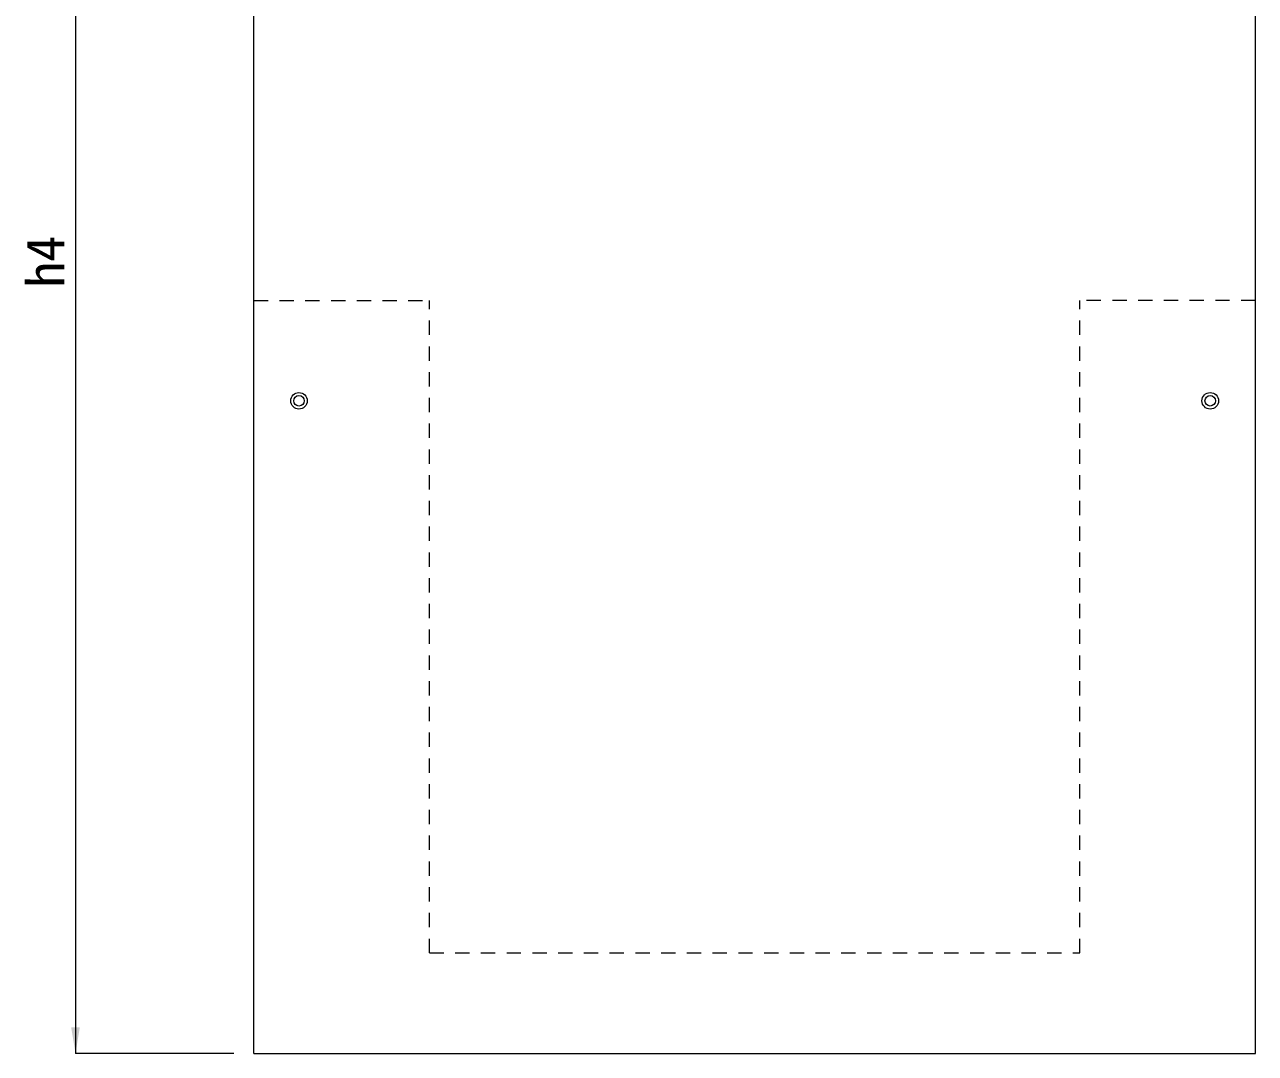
# Model space of a CAD drawing. Units: millimetres at full size; details may follow other scales. Extents: x 5964 to 125098, y -10801 to 28073.
# Drawn here: x 18686 to 19912, y 645 to 1670 of the extents above; entities that cross this region are included whole.
import ezdxf
from ezdxf.enums import TextEntityAlignment as Align

# ---------------------------------------------------------------- set-up
doc = ezdxf.new("R2010")
doc.units = ezdxf.units.MM
doc.header["$LTSCALE"] = 19
doc.linetypes.add('USER1', pattern=[1.35, 0.75, -0.6])
for name, color, linetype, lineweight in [('インサート', 3, 'USER1', 9), ('寸法線', 7, 'Continuous', 9), ('本体', 2, 'Continuous', 9)]:
    doc.layers.add(name, color=color, linetype=linetype, lineweight=lineweight)
doc.styles.add('ＭＳ ゴシック', font='')
doc.styles.get('ＭＳ ゴシック').set_extended_font_data('MS Gothic')

# ---------------------------------------------------------------- blocks, each defined once
blk = doc.blocks.new('filled_arrow')
at = {"color": 0, "linetype": 'Continuous', "lineweight": -2}
blk.add_solid([(7.5, 1.25), (0, 0), (7.5, -1.25)], dxfattribs=at)

msp = doc.modelspace()

# ---------------------------------------------------------------- linework, layer by layer
at = {"layer": 'インサート', "linetype": 'Continuous'}
for centre, radius in [((18958.97, 1295.35), 8.25), ((18958.97, 1295.35), 5.25), ((19866.97, 1295.35), 8.25), ((19866.97, 1295.35), 5.25)]:
    msp.add_circle(centre, radius, dxfattribs=at)
at = {"layer": '寸法線'}
for p in [(18736.27, 2222.34), (18893.97, 645.36)]:
    msp.add_line(p, (18736.27, 645.36), dxfattribs=at)
at = {"layer": '本体', "lineweight": 20}
for p, q in [((18913.97, 645.36), (18913.97, 2095.36)), ((19911.97, 645.36), (19911.97, 2095.36)), ((18913.97, 645.36), (19911.97, 645.36))]:
    msp.add_line(p, q, dxfattribs=at)
at = {"layer": '本体', "linetype": 'USER1'}
for p, q in [((18913.97, 1395.36), (19088.97, 1395.36)), ((19088.97, 745.36), (19088.97, 1395.36)), ((19736.97, 745.36), (19736.97, 1395.36)), ((19911.97, 1395.36), (19736.97, 1395.36)), ((19088.97, 745.36), (19736.97, 745.36))]:
    msp.add_line(p, q, dxfattribs=at)

# ---------------------------------------------------------------- block references
at = {"layer": '寸法線', "xscale": 3.47, "yscale": 3.47, "rotation": 90}
msp.add_blockref('filled_arrow', (18736.27, 645.36), dxfattribs=at)

# ---------------------------------------------------------------- texts
at = {"layer": '寸法線', "style": 'ＭＳ ゴシック'}
msp.add_text('h4', height=37.98, rotation=90, dxfattribs=at).set_placement((18706.27, 1433.85), align=Align.MIDDLE_CENTER)

doc.saveas('drawing.dxf')
